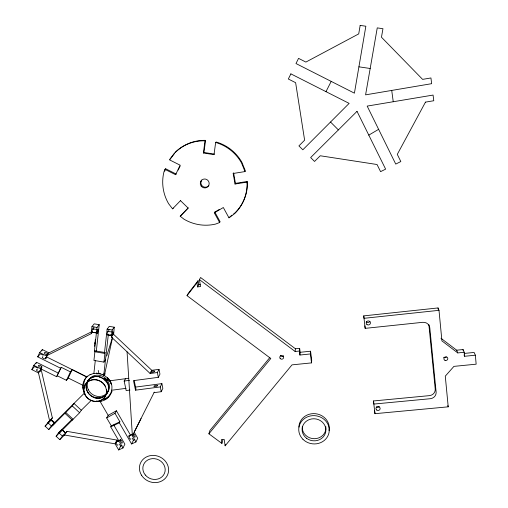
<?xml version="1.0" encoding="UTF-8"?>
<svg xmlns="http://www.w3.org/2000/svg" width="508" height="508" viewBox="0 0 508 508"><rect width="100%" height="100%" fill="white"/><g stroke="black" fill="none" stroke-linecap="round" stroke-linejoin="round"><path stroke-width="0.76" d="M269.799 357.594L209.899 430.505L208.89 433.807L221.894 443.414L221.31 439.655L224.149 439.395L225.139 445.814L292.011 364.865L311.537 362.89L311.702 360.089L310.559 351.225L300.171 352.292L299.911 355.029L310.382 353.955L310.559 351.225M299.911 355.029L299.383 351.047L299.65 348.348L295.434 348.78L200.577 277.501L199.447 279.61L200.52 286.569L197.58 286.906L196.952 282.829L198.101 280.695L198.73 284.74L197.58 286.906M85.001 393.764C81.655 388.607 82.112 381.102 86.874 376.853M94.99 350.844L93.942 360.42L103.937 362.115L105.016 352.539L94.99 350.844L94.367 351.676L104.419 353.371L105.016 352.539M86.843 376.879L72.193 369.621L70.447 371.881L61.309 367.348L60.604 368.217L37.694 356.845L39.656 352.565L46.323 355.879L91.192 333.68L91.954 326.606L94.215 323.85L99.225 324.688L96.317 351.199M93.624 329.305L93.878 326.968M94.367 351.676L97.015 327.45L99.225 324.688M95.288 360.572L93.866 373.532M108.401 386.182A11.411 10.484 29.9 0 0 107.525 383.451C101.403 375.698 102.483 379.063 109.823 380.797L128.683 378.289M104.419 353.371L107.137 329.14L109.252 326.365L114.275 327.203L113.602 334.689M104.115 375.355L103.753 375.202L108.375 334.162M108.636 331.819L108.903 329.482M299.383 351.047L295.129 351.485L295.434 348.78M54.832 422.916L52.299 425.596L54.832 422.916L51.098 419.525M111.398 337.064L113.468 334.213L151.816 370.313L158.998 369.348L157.366 372.523L150.12 373.488L111.398 337.064L112.204 329.99L114.275 327.203M112.522 337.642L104.381 375.495C103.556 373.932 89.802 372.186 100.514 373.856M235.02 184.023L235.439 183.375L247.174 181.502L246.805 182.15L235.02 184.023L233.178 173.476L245.015 171.571L245.389 170.967L241.878 162.3A42.412 41.459 45.9 0 0 216.167 141.992L215.659 142.469L214.008 154.642L203.384 152.997L204.997 140.875L205.549 140.405L205.086 140.341A42.488 41.535 45.8 0 0 175.298 152.413M203.384 152.997L203.943 152.483L205.549 140.405M95.364 339.3L94.634 346.316M104.292 375.431L107.448 377.844L107.156 379.876C101.397 376.619 104.432 381.038 107.036 380.854L106.343 381.26M370.186 68.491L377.254 27.883L382.956 28.715L381.464 37.217L422.599 79.375L430.936 77.959L431.648 83.68L365.589 94.85L370.186 68.491L358.915 66.827M225.139 445.814L225.489 444.456M221.894 443.414L222.796 440.036M129.756 436.099A1.835 0.673 66.4 0 0 129.115 435.839L128.918 436.226A1.835 0.673 66.4 0 0 129.737 438.633A1.835 0.673 66.4 0 0 130.823 438.791M106.68 356.038L112.535 337.229M176.289 174.111L165.671 168.77L164.948 169.355L163.97 171.799A42.678 41.707 45.7 0 0 168.599 203.695L172.561 208.839L180.632 200.489M164.7 171.202L165.671 168.77M96.298 401.015C109.22 403.949 117.564 386.245 107.448 377.844M45.593 357.962A1.867 0.781 23 0 1 45.783 358.445L45.504 358.762A1.867 0.781 23 0 1 42.901 358.057A1.867 0.781 23 0 1 42.875 356.794M45.549 358.731L47.46 354.501A1.867 0.775 23.1 0 1 44.609 353.574A1.867 0.775 23.1 0 1 45.485 352.584A1.867 0.775 23.1 0 1 47.739 354.19L45.504 358.762M41.815 367.062L41.593 367.246A1.861 0.794 22.9 0 1 38.741 366.338A1.861 0.794 22.9 0 1 39.637 365.309A1.861 0.794 22.9 0 1 41.878 366.922L39.846 371.335L38.481 372.904L49.778 421.469L45.079 426.142L48.762 429.527L72.244 405.924L73.971 403.454L81.286 410.229L79.616 412.744L56.115 436.277L59.779 439.649L64.497 435.007L66.935 431.355L117.107 440.099L117.888 441.446M41.745 367.144L39.846 371.335L41.199 369.773L52.356 417.925L49.778 421.469M38.481 372.904L31.852 369.614L33.795 365.373L36.557 362.299L58.382 373.132M35.909 363.703L36.557 362.299M41.726 351.022L42.374 349.606L48.978 352.889L92.043 331.559M45.758 358.496L47.739 354.19M33.795 365.373L56.642 376.707L60.604 368.217M56.642 376.707L61.309 367.348M57.353 375.818L66.465 380.333L70.447 371.881M66.465 380.333L68.237 378.022L72.193 369.621L46.78 357.003M178.219 170.047L180.149 165.983M154.038 392.646L161.252 391.706L162.839 388.366L161.887 383.629L135.35 387.121M64.497 435.007L115.132 443.846L118.681 449.955L122.98 447.967L110.712 426.853L111.284 425.844L106.674 417.906L114.973 413.296L119.894 421.799L119.348 422.802L131.597 443.973L135.922 441.973L137.719 438.226L134.201 432.137L154.299 392.087M161.252 391.706L160.287 386.925L161.887 383.629M131.597 443.973L133.433 440.214L134.861 439.553M135.922 441.973L132.372 435.826L141.04 418.56M160.287 386.925L135.503 390.182L133.502 380.632L158.344 377.336L159.963 374.123L158.998 369.348M122.98 447.967L124.885 444.176L113.741 424.961M325.984 91.656L331.197 81.394M118.681 449.955L120.625 446.151L122.047 445.497M115.132 443.846L117.107 440.099M107.525 334.569L107.309 334.861A1.861 0.337 -79.8 0 1 107.182 333.597A1.861 0.337 -79.8 0 1 107.683 331.495L112.941 332.041A1.861 0.33 -79.9 0 1 113.055 333.311A1.861 0.33 -79.9 0 1 112.554 335.413L112.338 335.705A1.861 0.33 -79.9 0 1 112.224 334.442A1.861 0.33 -79.9 0 1 112.725 332.334L112.941 332.041M151.816 370.313L150.12 373.488M135.503 390.182L136.011 389.255L134.169 380.46M208.89 433.807L270.802 358.508L187.02 295.65L188.252 293.414L198.101 280.695M97.847 329.521L97.619 329.806A1.861 0.356 -79.8 0 0 97.104 331.908A1.861 0.356 -79.8 0 0 97.244 333.178L97.479 332.886A1.861 0.356 -79.8 0 0 97.987 330.784A1.861 0.356 -79.8 0 0 97.847 329.521L92.583 328.968A1.861 0.368 -79.8 0 0 92.069 331.064A1.861 0.368 -79.8 0 0 92.221 332.334L92.456 332.041M89.63 378.841C90.761 377.774 98.755 373.767 90.011 378.454C88.544 379.432 87.459 381.203 86.633 382.886C84.919 387.502 86.849 392.824 90.856 395.783C102.959 405.111 116.065 387.09 103.892 378.797M188.252 207.88L180.207 216.23L184.017 219.202A42.678 41.707 45.7 0 0 215.703 224.041L219.627 222.523L214.319 212.858L223.323 207.518L228.956 217.811L231.858 215.208M97.415 332.994L92.329 332.264L91.192 333.68M106.705 394.164L106.94 393.757M114.986 413.271L116.415 410.769L130.658 435.42M106.674 417.906L108.166 415.353L116.415 410.769M62.09 429.768L65.557 433.114M62.065 429.806L59.627 432.34L62.065 429.806L65.722 433.172L62.027 429.863M219.627 222.523L220.11 221.71L214.821 212.09L219.31 209.429M129.953 390.049L126.168 390.544L124.162 381.038L125.552 378.701M104.673 396.157L105.588 395.249M102.172 397.504C99.473 398.374 96.272 398.335 93.51 397.231M110.211 394.83L107.982 397.618M105.029 399.707L108.001 397.58M101.556 400.952L99.879 401.06L108.166 415.353M101.244 377.304L98.311 376.53L101.689 377.552M214.319 212.858L214.821 212.09M59.779 439.649L63.297 434.937M87.992 380.454L89.649 378.809M56.115 436.277L58.623 432.619L71.888 419.513M103.937 362.115L105.474 359.899M233.178 173.476L233.604 172.866L235.439 183.375M82.766 386.753L83.42 390.347L84.601 392.9L51.346 425.914L48.762 429.527M65.665 433.248L63.284 435.699L64.065 434.626M45.079 426.142L49.771 420.503M170.123 159.258L174.358 153.657M109.798 380.829C114.224 390.544 109.137 378.416 107.423 377.812M187.02 295.65L196.952 282.829M86.697 376.98L72.193 369.621M50.654 420.199L51.168 419.545L54.813 422.954M201.13 186.004L201.695 185.35M46.323 355.879L48.978 352.889M200.444 182.181L201.016 181.54M31.852 369.614L34.627 366.509L37.91 368.141M37.694 356.845L40.424 353.854L43.25 355.251M120.536 439.833L120.332 440.22A1.829 0.692 66.5 0 0 121.469 442.989A1.829 0.692 66.5 0 0 122.117 441.757A1.829 0.692 66.5 0 0 120.536 439.833L116.122 441.966A1.829 0.699 66.5 0 0 116.726 444.436A1.829 0.699 66.5 0 0 117.964 444.76M172.561 208.839L173.247 208.089M39.656 352.565L42.374 349.606M50.362 420.535L48.628 422.224L50.102 420.465M64.389 434.264L64.719 433.915M180.207 216.23L188.163 208.089L180.511 200.66M50.806 419.468L52.356 417.925M81.286 410.229L91.389 400.253M65.373 432.886L66.935 431.355M233.712 213.843L234.944 212.941A42.488 41.535 45.8 0 0 247.434 183.604L247.174 181.502M228.956 217.811L234.525 213.716A42.678 41.707 45.7 0 0 247.072 184.252L246.805 182.15M86.671 377.019L89.649 374.866L93.129 373.596L96.901 373.266M97.301 333.14L92.329 332.264M368.795 135.122L378.625 129.33M104 396.494L104.699 396.119M111.284 425.844L119.894 421.799M110.712 426.853L119.348 422.802M128.988 435.978L133.42 433.838A1.835 0.667 66.4 0 1 134.988 435.775A1.835 0.667 66.4 0 1 134.379 436.994A1.835 0.667 66.4 0 1 133.229 434.219L129.019 435.947M118.974 440.639L116.122 441.966L118.974 440.652M120.504 439.865L116.256 441.82A1.829 0.699 66.5 0 1 116.44 441.789M90.849 374.428L90.049 374.72M104.731 399.79L105.048 399.669M92.494 377.12L95.352 376.415L98.33 376.491M94.698 376.765C92.132 377.126 89.802 378.517 88.182 380.53A11.411 10.484 29.9 0 0 87.268 391.116C90.526 398.367 101.486 400.456 106.547 394.043A11.411 10.484 29.9 0 0 108.445 389.668M124.162 381.038L129.47 380.333M111.735 390.233L126.041 388.347M198.73 284.74L200.184 284.575M428.79 324.402A6.509 6.121 -7.9 0 1 428.93 325.177L435.242 389.217A6.464 5.982 -4.1 0 1 429.539 395.624L373.494 400.958L373.856 404.063L430.384 398.704A6.521 6.026 -4 0 0 436.143 392.252L429.787 327.698A6.566 6.166 -7.7 0 0 422.739 322.313L365.176 328.358L363.734 315.881L438.055 307.943L439.001 310.331L441.922 340.893L457.778 352.927L464.236 352.279L464.598 356.279L475.367 355.2L476.148 364.179L453.93 366.376L445.281 376.155L448.215 406.832L374.961 413.683L374.593 410.508M439.001 310.331L364.02 318.313L363.734 315.881M440.963 338.265L456.686 350.196L463.08 349.555L464.236 352.279M464.204 353.441L474.116 352.444L475.367 355.2M106.312 389.484L106.509 389.465A11.722 10.757 29.9 0 1 92.221 400.958A11.722 10.757 29.9 0 1 86.379 382.892A11.722 10.757 29.9 0 1 105.601 386.664M98.323 376.676L95.396 376.599M204.997 140.875L204.527 140.805A42.678 41.707 45.7 0 0 174.612 152.927L169.418 159.804L180.13 165.195L175.609 174.714L164.948 169.355M203.943 152.483L214.522 154.121M111.716 335.515L107.391 334.804L111.722 335.515M91.954 326.606L97.015 327.45M107.137 329.14L112.204 329.99M99.714 377.069L103.359 378.708M102.108 374.491L103.753 375.202M68.237 378.022L82.931 385.305M101.225 377.342L103.873 378.835M199.447 279.61L295.129 351.485M54.61 423.234L50.902 419.913L54.572 423.291M47.695 422.561L51.346 425.914M58.623 432.619L62.255 435.959M65.018 413.391L72.396 420.205M72.244 405.924L79.616 412.744M65.703 412.42L73.063 419.214M330.537 122.028L338.385 129.915M87.757 392.24L88.125 392.817M119.456 444.138L120.625 446.151M132.245 438.163L133.433 440.214M464.02 354.895L464.598 356.279M245.015 171.571L241.484 162.858A42.596 41.631 45.7 0 0 215.659 142.462M456.686 350.196L457.778 352.927M447.815 405.575L448.215 406.832M98.234 370.389L98.946 373.602M157.366 372.523L158.344 377.336M391.725 90.43L393.243 101.733M299.65 348.348L300.171 352.292M310.382 353.955L311.537 362.89M364.877 325.85L365.176 328.358M373.494 400.958L374.961 413.683M438.055 307.943L438.207 309.499M463.08 349.555L463.201 350.876M127.064 351.803L132.372 435.826M94.933 342.449L94.983 343.732M92.818 328.676A1.861 0.368 -79.8 0 1 92.97 328.879M107.906 331.203A1.861 0.337 -79.8 0 1 108.045 331.4M39.897 370.91A1.854 0.8 22.8 0 1 38.691 371.5A1.854 0.8 22.8 0 1 36.576 370.294A1.854 0.8 22.8 0 1 37.421 369.494M283.61 355.778A1.905 1.797 11.4 0 1 280.353 355.295M208.832 185.541A4.496 4.394 45.8 0 1 201.79 185.503L200.87 183.375L201.13 181.096A4.496 4.394 45.8 0 1 201.689 180.092M298.907 427.107A15.208 14.065 8.2 0 1 315.652 413.728A15.208 14.065 8.2 0 1 329.019 430.613M325.838 426.676A11.855 10.966 8.2 0 1 314.35 438.715A11.855 10.966 8.2 0 1 302.273 426.688M446.341 357.016A1.943 1.81 -7.6 0 1 443.605 357.295M112.071 391.382A14.84 13.633 29.9 0 1 102.521 399.415M84.233 388.182A14.84 13.633 29.9 0 1 87.205 376.085M103.848 373.31A14.84 13.633 29.9 0 1 105.226 374.028M108.56 387.585A11.411 10.484 29.9 0 1 108.528 388.982M369.919 321.285A2.115 2.007 -2.1 0 1 366.274 321.672M379.254 406.61A2.07 1.918 1.3 0 1 376.345 406.889M157.499 385.585L157.334 385.921A1.848 0.597 -12.2 0 1 155.365 386.639A1.848 0.597 -12.2 0 1 153.892 386.378L154.064 386.036A1.848 0.597 -12.2 0 1 156.026 385.318A1.848 0.597 -12.2 0 1 157.499 385.585M154.591 371.253L154.413 371.583A1.854 0.572 -12.1 0 1 152.438 372.288A1.854 0.572 -12.1 0 1 150.965 372.046L151.143 371.716A1.854 0.572 -12.1 0 1 153.111 371.011A1.854 0.572 -12.1 0 1 154.591 371.253M360.159 25.4L358.724 33.896L305.88 62.078L298.558 58.363L295.993 63.544L354.413 93.167L365.855 26.226L360.159 25.4M200.558 181.737L200.298 184.023L201.225 186.163A4.515 4.413 45.6 0 0 208.064 186.487A4.515 4.413 45.6 0 0 207.042 179.699A4.515 4.413 45.6 0 0 200.558 181.737M290.881 73.87L288.341 79.007L295.624 82.69L304.622 140.17L298.92 145.898L302.832 149.79L349.136 103.384L290.881 73.87M425.482 102.121L397.294 154.362L400.825 161.55L395.745 164.084L367.176 106.096L433.07 95.072L433.775 100.743L425.482 102.121M357.022 111.335L310.642 157.569L314.541 161.455L320.256 155.766L377.044 164.516L380.587 171.653L385.629 169.139L357.022 111.335M112.554 335.413L110.388 335.077L112.554 335.413M280.168 358.464A1.918 1.81 11.4 0 0 283.458 358.127A1.918 1.81 11.4 0 0 281.445 355.587A1.918 1.81 11.4 0 0 280.168 358.464M306.629 438.315A11.919 11.017 8.3 0 0 325.774 431.629A11.919 11.017 8.3 0 0 309.582 419.462A11.919 11.017 8.3 0 0 306.629 438.315M302.908 439.268A15.291 14.135 8.3 0 0 328.632 434.13A15.291 14.135 8.3 0 0 310.471 415.938A15.291 14.135 8.3 0 0 302.908 439.268M88.24 389.611A11.366 10.446 29.9 0 0 107.467 392.576A11.366 10.446 29.9 0 0 99.32 375.279A11.366 10.446 29.9 0 0 88.24 389.611M84.957 394.399A11.519 10.566 29.9 0 0 104.445 397.415A11.519 10.566 29.9 0 0 96.171 379.895A11.519 10.566 29.9 0 0 84.957 394.399M445.014 360.324A1.962 1.822 -7.4 0 0 447.796 358.457A1.962 1.822 -7.4 0 0 444.716 357.181A1.962 1.822 -7.4 0 0 445.014 360.324M145.339 475.043A11.328 10.268 22.1 0 0 164.465 473.399A11.328 10.268 22.1 0 0 152.241 458.648A11.328 10.268 22.1 0 0 145.339 475.043M141.478 475.151A14.783 13.405 22.1 0 0 166.757 476.453A14.783 13.405 22.1 0 0 153.835 455.422A14.783 13.405 22.1 0 0 141.478 475.151M366.966 324.529A2.134 2.026 -1.9 0 0 370.415 323.253A2.134 2.026 -1.9 0 0 367.538 321.062A2.134 2.026 -1.9 0 0 366.966 324.529M376.733 410.032A2.089 1.937 1.4 0 0 380.111 408.845A2.089 1.937 1.4 0 0 377.298 406.724A2.089 1.937 1.4 0 0 376.733 410.032"/></g></svg>
